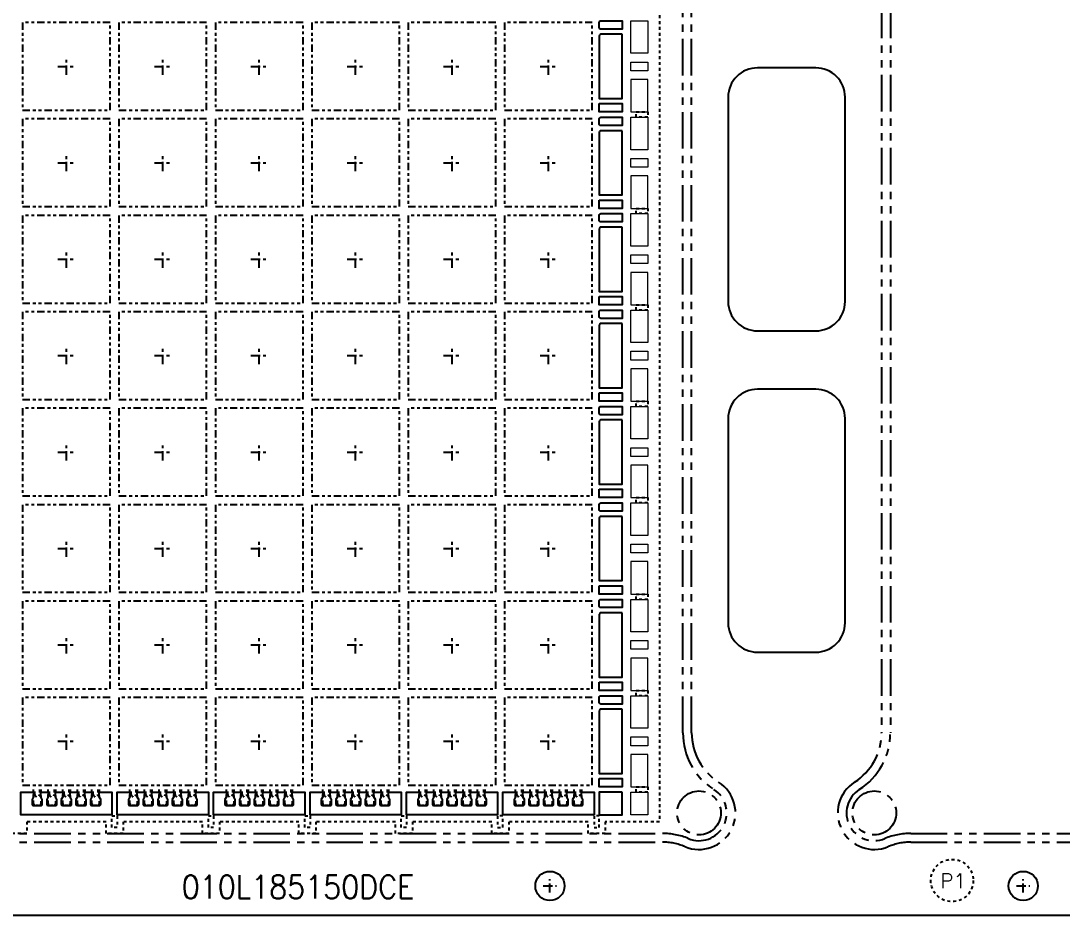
# Model space of a CAD drawing. Extents: x -347 to 20, y -460 to 3.
# Drawn here: x -269.2 to -233.56, y -143.85 to -113.24 of the extents above; entities that cross this region are included whole.
import ezdxf

# ---------------------------------------------------------------- set-up
doc = ezdxf.new("R2010")
doc.units = 0
doc.header["$MEASUREMENT"] = 0
for name, pattern in [('CENTER', [50.8, 31.75, -6.35, 6.35, -6.35]), ('HIDDEN', [0.375, 0.25, -0.125]), ('PHANTOM', [2.5, 1.25, -0.25, 0.25, -0.25, 0.25, -0.25])]:
    doc.linetypes.add(name, pattern=pattern)
doc.layers.add('1', color=7, linetype='CONTINUOUS')
doc.layers.add('1D', color=4, linetype='CONTINUOUS')
doc.styles.add('ROMANS', font='romans', dxfattribs={"width": 0.85, "height": 0.08})

msp = doc.modelspace()

# ---------------------------------------------------------------- linework, layer by layer
at = {"layer": '1'}
for points in [[(-249.3483, -113.5227, -0.4142136), (-249.3983, -113.4727), (-249.3983, -113.2877, -0.4142136), (-249.3483, -113.2377), (-248.6183, -113.2377), (-248.6183, -113.5227)], [(-243.9883, -123.8477), (-241.9883, -123.8477, 0.4142136), (-240.9883, -122.8477), (-240.9883, -115.8477, 0.4142136), (-241.9883, -114.8477), (-243.9883, -114.8477, 0.4142136), (-244.9883, -115.8477), (-244.9883, -122.8477, 0.4142136)], [(-249.3483, -116.8227, -0.4142136), (-249.3983, -116.7727), (-249.3983, -116.5877, -0.4142136), (-249.3483, -116.5377), (-248.6183, -116.5377), (-248.6183, -116.8227)], [(-249.3483, -120.1227, -0.4142136), (-249.3983, -120.0727), (-249.3983, -119.8877, -0.4142136), (-249.3483, -119.8377), (-248.6183, -119.8377), (-248.6183, -120.1227)], [(-249.3483, -123.4227, -0.4142136), (-249.3983, -123.3727), (-249.3983, -123.1877, -0.4142136), (-249.3483, -123.1377), (-248.6183, -123.1377), (-248.6183, -123.4227)], [(-241.9883, -134.8477, 0.4142136), (-240.9883, -133.8477), (-240.9883, -126.8477, 0.4142136), (-241.9883, -125.8477), (-243.9883, -125.8477, 0.4142136), (-244.9883, -126.8477), (-244.9883, -133.8477, 0.4142136), (-243.9883, -134.8477)], [(-249.3483, -126.7227, -0.4142136), (-249.3983, -126.6727), (-249.3983, -126.4877, -0.4142136), (-249.3483, -126.4377), (-248.6183, -126.4377), (-248.6183, -126.7227)], [(-249.3483, -130.0227, -0.4142136), (-249.3983, -129.9727), (-249.3983, -129.7877, -0.4142136), (-249.3483, -129.7377), (-248.6183, -129.7377), (-248.6183, -130.0227)], [(-249.3483, -133.3227, -0.4142136), (-249.3983, -133.2727), (-249.3983, -133.0877, -0.4142136), (-249.3483, -133.0377), (-248.6183, -133.0377), (-248.6183, -133.3227)], [(-249.3483, -136.6227, -0.4142136), (-249.3983, -136.5727), (-249.3983, -136.3877, -0.4142136), (-249.3483, -136.3377), (-248.6183, -136.3377), (-248.6183, -136.6227)], [(-266.0783, -140.4177), (-269.1983, -140.4177), (-269.1983, -139.6377), (-268.7633, -139.6377), (-268.7633, -139.7977), (-268.8133, -139.8843), (-268.8133, -140.0477, 0.4142132), (-268.7633, -140.0977), (-268.5133, -140.0977, 0.4142139), (-268.4633, -140.0477), (-268.4633, -139.8843), (-268.5133, -139.7977), (-268.5133, -139.6377), (-268.2633, -139.6377), (-268.2633, -139.7977), (-268.3133, -139.8843), (-268.3133, -140.0477, 0.4142132), (-268.2633, -140.0977), (-268.0133, -140.0977, 0.4142139), (-267.9633, -140.0477), (-267.9633, -139.8843), (-268.0133, -139.7977), (-268.0133, -139.6377), (-267.7633, -139.6377), (-267.7633, -139.7977), (-267.8133, -139.8843), (-267.8133, -140.0477, 0.4142132), (-267.7633, -140.0977), (-267.5133, -140.0977, 0.4142139), (-267.4633, -140.0477), (-267.4633, -139.8843), (-267.5133, -139.7977), (-267.5133, -139.6377), (-267.2633, -139.6377), (-267.2633, -139.7977), (-267.3133, -139.8843), (-267.3133, -140.0477, 0.4142132), (-267.2633, -140.0977), (-267.0133, -140.0977, 0.4142139), (-266.9633, -140.0477), (-266.9633, -139.8843), (-267.0133, -139.7977), (-267.0133, -139.6377), (-266.7633, -139.6377), (-266.7633, -139.7977), (-266.8133, -139.8843), (-266.8133, -140.0477, 0.4142132), (-266.7633, -140.0977), (-266.5133, -140.0977, 0.4142139), (-266.4633, -140.0477), (-266.4633, -139.8843), (-266.5133, -139.7977), (-266.5133, -139.6377), (-266.0783, -139.6377)], [(-262.7783, -140.4177), (-265.8983, -140.4177), (-265.8983, -139.6377), (-265.4633, -139.6377), (-265.4633, -139.7977), (-265.5133, -139.8843), (-265.5133, -140.0477, 0.4142132), (-265.4633, -140.0977), (-265.2133, -140.0977, 0.4142139), (-265.1633, -140.0477), (-265.1633, -139.8843), (-265.2133, -139.7977), (-265.2133, -139.6377), (-264.9633, -139.6377), (-264.9633, -139.7977), (-265.0133, -139.8843), (-265.0133, -140.0477, 0.4142132), (-264.9633, -140.0977), (-264.7133, -140.0977, 0.4142139), (-264.6633, -140.0477), (-264.6633, -139.8843), (-264.7133, -139.7977), (-264.7133, -139.6377), (-264.4633, -139.6377), (-264.4633, -139.7977), (-264.5133, -139.8843), (-264.5133, -140.0477, 0.4142132), (-264.4633, -140.0977), (-264.2133, -140.0977, 0.4142139), (-264.1633, -140.0477), (-264.1633, -139.8843), (-264.2133, -139.7977), (-264.2133, -139.6377), (-263.9633, -139.6377), (-263.9633, -139.7977), (-264.0133, -139.8843), (-264.0133, -140.0477, 0.4142132), (-263.9633, -140.0977), (-263.7133, -140.0977, 0.4142139), (-263.6633, -140.0477), (-263.6633, -139.8843), (-263.7133, -139.7977), (-263.7133, -139.6377), (-263.4633, -139.6377), (-263.4633, -139.7977), (-263.5133, -139.8843), (-263.5133, -140.0477, 0.4142132), (-263.4633, -140.0977), (-263.2133, -140.0977, 0.4142139), (-263.1633, -140.0477), (-263.1633, -139.8843), (-263.2133, -139.7977), (-263.2133, -139.6377), (-262.7783, -139.6377)], [(-259.4783, -140.4177), (-262.5983, -140.4177), (-262.5983, -139.6377), (-262.1633, -139.6377), (-262.1633, -139.7977), (-262.2133, -139.8843), (-262.2133, -140.0477, 0.4142132), (-262.1633, -140.0977), (-261.9133, -140.0977, 0.4142139), (-261.8633, -140.0477), (-261.8633, -139.8843), (-261.9133, -139.7977), (-261.9133, -139.6377), (-261.6633, -139.6377), (-261.6633, -139.7977), (-261.7133, -139.8843), (-261.7133, -140.0477, 0.4142132), (-261.6633, -140.0977), (-261.4133, -140.0977, 0.4142139), (-261.3633, -140.0477), (-261.3633, -139.8843), (-261.4133, -139.7977), (-261.4133, -139.6377), (-261.1633, -139.6377), (-261.1633, -139.7977), (-261.2133, -139.8843), (-261.2133, -140.0477, 0.4142132), (-261.1633, -140.0977), (-260.9133, -140.0977, 0.4142139), (-260.8633, -140.0477), (-260.8633, -139.8843), (-260.9133, -139.7977), (-260.9133, -139.6377), (-260.6633, -139.6377), (-260.6633, -139.7977), (-260.7133, -139.8843), (-260.7133, -140.0477, 0.4142132), (-260.6633, -140.0977), (-260.4133, -140.0977, 0.4142139), (-260.3633, -140.0477), (-260.3633, -139.8843), (-260.4133, -139.7977), (-260.4133, -139.6377), (-260.1633, -139.6377), (-260.1633, -139.7977), (-260.2133, -139.8843), (-260.2133, -140.0477, 0.4142132), (-260.1633, -140.0977), (-259.9133, -140.0977, 0.4142139), (-259.8633, -140.0477), (-259.8633, -139.8843), (-259.9133, -139.7977), (-259.9133, -139.6377), (-259.4783, -139.6377)], [(-256.1783, -140.4177), (-259.2983, -140.4177), (-259.2983, -139.6377), (-258.8633, -139.6377), (-258.8633, -139.7977), (-258.9133, -139.8843), (-258.9133, -140.0477, 0.4142132), (-258.8633, -140.0977), (-258.6133, -140.0977, 0.4142139), (-258.5633, -140.0477), (-258.5633, -139.8843), (-258.6133, -139.7977), (-258.6133, -139.6377), (-258.3633, -139.6377), (-258.3633, -139.7977), (-258.4133, -139.8843), (-258.4133, -140.0477, 0.4142132), (-258.3633, -140.0977), (-258.1133, -140.0977, 0.4142139), (-258.0633, -140.0477), (-258.0633, -139.8843), (-258.1133, -139.7977), (-258.1133, -139.6377), (-257.8633, -139.6377), (-257.8633, -139.7977), (-257.9133, -139.8843), (-257.9133, -140.0477, 0.4142132), (-257.8633, -140.0977), (-257.6133, -140.0977, 0.4142139), (-257.5633, -140.0477), (-257.5633, -139.8843), (-257.6133, -139.7977), (-257.6133, -139.6377), (-257.3633, -139.6377), (-257.3633, -139.7977), (-257.4133, -139.8843), (-257.4133, -140.0477, 0.4142132), (-257.3633, -140.0977), (-257.1133, -140.0977, 0.4142139), (-257.0633, -140.0477), (-257.0633, -139.8843), (-257.1133, -139.7977), (-257.1133, -139.6377), (-256.8633, -139.6377), (-256.8633, -139.7977), (-256.9133, -139.8843), (-256.9133, -140.0477, 0.4142132), (-256.8633, -140.0977), (-256.6133, -140.0977, 0.4142139), (-256.5633, -140.0477), (-256.5633, -139.8843), (-256.6133, -139.7977), (-256.6133, -139.6377), (-256.1783, -139.6377)], [(-252.8783, -140.4177), (-255.9983, -140.4177), (-255.9983, -139.6377), (-255.5633, -139.6377), (-255.5633, -139.7977), (-255.6133, -139.8843), (-255.6133, -140.0477, 0.4142132), (-255.5633, -140.0977), (-255.3133, -140.0977, 0.4142139), (-255.2633, -140.0477), (-255.2633, -139.8843), (-255.3133, -139.7977), (-255.3133, -139.6377), (-255.0633, -139.6377), (-255.0633, -139.7977), (-255.1133, -139.8843), (-255.1133, -140.0477, 0.4142132), (-255.0633, -140.0977), (-254.8133, -140.0977, 0.4142139), (-254.7633, -140.0477), (-254.7633, -139.8843), (-254.8133, -139.7977), (-254.8133, -139.6377), (-254.5633, -139.6377), (-254.5633, -139.7977), (-254.6133, -139.8843), (-254.6133, -140.0477, 0.4142132), (-254.5633, -140.0977), (-254.3133, -140.0977, 0.4142139), (-254.2633, -140.0477), (-254.2633, -139.8843), (-254.3133, -139.7977), (-254.3133, -139.6377), (-254.0633, -139.6377), (-254.0633, -139.7977), (-254.1133, -139.8843), (-254.1133, -140.0477, 0.4142132), (-254.0633, -140.0977), (-253.8133, -140.0977, 0.4142139), (-253.7633, -140.0477), (-253.7633, -139.8843), (-253.8133, -139.7977), (-253.8133, -139.6377), (-253.5633, -139.6377), (-253.5633, -139.7977), (-253.6133, -139.8843), (-253.6133, -140.0477, 0.4142132), (-253.5633, -140.0977), (-253.3133, -140.0977, 0.4142139), (-253.2633, -140.0477), (-253.2633, -139.8843), (-253.3133, -139.7977), (-253.3133, -139.6377), (-252.8783, -139.6377)], [(-249.5783, -140.4177), (-252.6983, -140.4177), (-252.6983, -139.6377), (-252.2633, -139.6377), (-252.2633, -139.7977), (-252.3133, -139.8843), (-252.3133, -140.0477, 0.4142132), (-252.2633, -140.0977), (-252.0133, -140.0977, 0.4142139), (-251.9633, -140.0477), (-251.9633, -139.8843), (-252.0133, -139.7977), (-252.0133, -139.6377), (-251.7633, -139.6377), (-251.7633, -139.7977), (-251.8133, -139.8843), (-251.8133, -140.0477, 0.4142132), (-251.7633, -140.0977), (-251.5133, -140.0977, 0.4142139), (-251.4633, -140.0477), (-251.4633, -139.8843), (-251.5133, -139.7977), (-251.5133, -139.6377), (-251.2633, -139.6377), (-251.2633, -139.7977), (-251.3133, -139.8843), (-251.3133, -140.0477, 0.4142132), (-251.2633, -140.0977), (-251.0133, -140.0977, 0.4142139), (-250.9633, -140.0477), (-250.9633, -139.8843), (-251.0133, -139.7977), (-251.0133, -139.6377), (-250.7633, -139.6377), (-250.7633, -139.7977), (-250.8133, -139.8843), (-250.8133, -140.0477, 0.4142132), (-250.7633, -140.0977), (-250.5133, -140.0977, 0.4142139), (-250.4633, -140.0477), (-250.4633, -139.8843), (-250.5133, -139.7977), (-250.5133, -139.6377), (-250.2633, -139.6377), (-250.2633, -139.7977), (-250.3133, -139.8843), (-250.3133, -140.0477, 0.4142132), (-250.2633, -140.0977), (-250.0133, -140.0977, 0.4142139), (-249.9633, -140.0477), (-249.9633, -139.8843), (-250.0133, -139.7977), (-250.0133, -139.6377), (-249.5783, -139.6377)]]:
    msp.add_lwpolyline(points, format="xyb", close=True, dxfattribs=at)
at = {"layer": '1', "lineweight": 20}
for points in [[(-247.7383, -114.3477), (-248.3183, -114.3477), (-248.3183, -113.2377), (-247.7383, -113.2377)], [(-247.7383, -114.9477), (-248.3183, -114.9477), (-248.3183, -114.6477), (-247.7383, -114.6477)], [(-248.3183, -115.2477), (-248.3183, -116.3577), (-247.7383, -116.3577), (-247.7383, -115.2477)], [(-247.7383, -117.6477), (-248.3183, -117.6477), (-248.3183, -116.5377), (-247.7383, -116.5377)], [(-247.7383, -118.2477), (-248.3183, -118.2477), (-248.3183, -117.9477), (-247.7383, -117.9477)], [(-248.3183, -118.5477), (-248.3183, -119.6577), (-247.7383, -119.6577), (-247.7383, -118.5477)], [(-247.7383, -120.9477), (-248.3183, -120.9477), (-248.3183, -119.8377), (-247.7383, -119.8377)], [(-247.7383, -121.5477), (-248.3183, -121.5477), (-248.3183, -121.2477), (-247.7383, -121.2477)], [(-248.3183, -121.8477), (-248.3183, -122.9577), (-247.7383, -122.9577), (-247.7383, -121.8477)], [(-247.7383, -124.2477), (-248.3183, -124.2477), (-248.3183, -123.1377), (-247.7383, -123.1377)], [(-247.7383, -124.8477), (-248.3183, -124.8477), (-248.3183, -124.5477), (-247.7383, -124.5477)], [(-248.3183, -125.1477), (-248.3183, -126.2577), (-247.7383, -126.2577), (-247.7383, -125.1477)], [(-247.7383, -127.5477), (-248.3183, -127.5477), (-248.3183, -126.4377), (-247.7383, -126.4377)], [(-247.7383, -128.1477), (-248.3183, -128.1477), (-248.3183, -127.8477), (-247.7383, -127.8477)], [(-248.3183, -128.4477), (-248.3183, -129.5577), (-247.7383, -129.5577), (-247.7383, -128.4477)], [(-247.7383, -130.8477), (-248.3183, -130.8477), (-248.3183, -129.7377), (-247.7383, -129.7377)], [(-247.7383, -131.4477), (-248.3183, -131.4477), (-248.3183, -131.1477), (-247.7383, -131.1477)], [(-248.3183, -131.7477), (-248.3183, -132.8577), (-247.7383, -132.8577), (-247.7383, -131.7477)], [(-247.7383, -134.1477), (-248.3183, -134.1477), (-248.3183, -133.0377), (-247.7383, -133.0377)], [(-247.7383, -134.7477), (-248.3183, -134.7477), (-248.3183, -134.4477), (-247.7383, -134.4477)], [(-248.3183, -135.0477), (-248.3183, -136.1577), (-247.7383, -136.1577), (-247.7383, -135.0477)], [(-247.7383, -137.4477), (-248.3183, -137.4477), (-248.3183, -136.3377), (-247.7383, -136.3377)], [(-247.7383, -138.0477), (-248.3183, -138.0477), (-248.3183, -137.7477), (-247.7383, -137.7477)], [(-248.3183, -138.3477), (-248.3183, -139.4577), (-247.7383, -139.4577), (-247.7383, -138.3477)], [(-247.7383, -140.4177), (-248.3183, -140.4177), (-248.3183, -139.6377), (-247.7383, -139.6377)]]:
    msp.add_lwpolyline(points, close=True, dxfattribs=at)
at = {"layer": '1', "linetype": 'ByBlock'}
for points in [[(-248.6143, -113.6977), (-249.3483, -113.6977, 0.4142136), (-249.3983, -113.7477), (-249.3983, -115.8977), (-248.6143, -115.8977)], [(-248.6143, -116.9977), (-249.3483, -116.9977, 0.4142136), (-249.3983, -117.0477), (-249.3983, -119.1977), (-248.6143, -119.1977)], [(-248.6143, -120.2977), (-249.3483, -120.2977, 0.4142136), (-249.3983, -120.3477), (-249.3983, -122.4977), (-248.6143, -122.4977)], [(-248.6143, -123.5977), (-249.3483, -123.5977, 0.4142136), (-249.3983, -123.6477), (-249.3983, -125.7977), (-248.6143, -125.7977)], [(-248.6143, -126.8977), (-249.3483, -126.8977, 0.4142136), (-249.3983, -126.9477), (-249.3983, -129.0977), (-248.6143, -129.0977)], [(-248.6143, -130.1977), (-249.3483, -130.1977, 0.4142136), (-249.3983, -130.2477), (-249.3983, -132.3977), (-248.6143, -132.3977)], [(-248.6143, -133.4977), (-249.3483, -133.4977, 0.4142136), (-249.3983, -133.5477), (-249.3983, -135.6977), (-248.6143, -135.6977)], [(-248.6143, -136.7977), (-249.3483, -136.7977, 0.4142136), (-249.3983, -136.8477), (-249.3983, -138.9977), (-248.6143, -138.9977)]]:
    msp.add_lwpolyline(points, format="xyb", close=True, dxfattribs=at)
at = {"layer": '1'}
for points in [[(-249.3983, -116.0727), (-248.6183, -116.0727), (-248.6183, -116.3577), (-249.3983, -116.3577)], [(-249.3983, -119.3727), (-248.6183, -119.3727), (-248.6183, -119.6577), (-249.3983, -119.6577)], [(-249.3983, -122.6727), (-248.6183, -122.6727), (-248.6183, -122.9577), (-249.3983, -122.9577)], [(-249.3983, -125.9727), (-248.6183, -125.9727), (-248.6183, -126.2577), (-249.3983, -126.2577)], [(-249.3983, -129.2727), (-248.6183, -129.2727), (-248.6183, -129.5577), (-249.3983, -129.5577)], [(-249.3983, -132.5727), (-248.6183, -132.5727), (-248.6183, -132.8577), (-249.3983, -132.8577)], [(-249.3983, -135.8727), (-248.6183, -135.8727), (-248.6183, -136.1577), (-249.3983, -136.1577)], [(-249.3983, -139.1727), (-248.6183, -139.1727), (-248.6183, -139.4577), (-249.3983, -139.4577)], [(-248.6183, -139.6377), (-249.3983, -139.6377), (-249.3983, -140.4177), (-248.6183, -140.4177)]]:
    msp.add_lwpolyline(points, close=True, dxfattribs=at)
msp.add_lwpolyline([(-304.4883, -143.8477), (-56.4883, -143.8477)], dxfattribs=at)
for centre in [(-251.0883, -142.8477), (-234.8883, -142.8477)]:
    msp.add_circle(centre, 0.5, dxfattribs=at)
at = {"layer": '1D', "linetype": 'CENTER', "ltscale": 0.01}
for p, q in [((-267.6383, -115.0864), (-267.6383, -114.5089)), ((-264.3383, -115.0864), (-264.3383, -114.5089)), ((-261.0383, -115.0864), (-261.0383, -114.5089)), ((-257.7383, -115.0864), (-257.7383, -114.5089)), ((-254.4383, -115.0864), (-254.4383, -114.5089)), ((-251.1383, -115.0864), (-251.1383, -114.5089)), ((-267.9271, -114.7977), (-267.3496, -114.7977)), ((-264.6271, -114.7977), (-264.0496, -114.7977)), ((-261.3271, -114.7977), (-260.7496, -114.7977)), ((-258.0271, -114.7977), (-257.4496, -114.7977)), ((-254.7271, -114.7977), (-254.1496, -114.7977)), ((-251.4271, -114.7977), (-250.8496, -114.7977)), ((-267.6383, -118.3864), (-267.6383, -117.8089)), ((-264.3383, -118.3864), (-264.3383, -117.8089)), ((-261.0383, -118.3864), (-261.0383, -117.8089)), ((-257.7383, -118.3864), (-257.7383, -117.8089)), ((-254.4383, -118.3864), (-254.4383, -117.8089)), ((-251.1383, -118.3864), (-251.1383, -117.8089)), ((-267.9271, -118.0977), (-267.3496, -118.0977)), ((-264.6271, -118.0977), (-264.0496, -118.0977)), ((-261.3271, -118.0977), (-260.7496, -118.0977)), ((-258.0271, -118.0977), (-257.4496, -118.0977)), ((-254.7271, -118.0977), (-254.1496, -118.0977)), ((-251.4271, -118.0977), (-250.8496, -118.0977)), ((-267.6383, -121.6864), (-267.6383, -121.1089)), ((-264.3383, -121.6864), (-264.3383, -121.1089)), ((-261.0383, -121.6864), (-261.0383, -121.1089)), ((-257.7383, -121.6864), (-257.7383, -121.1089)), ((-254.4383, -121.6864), (-254.4383, -121.1089)), ((-251.1383, -121.6864), (-251.1383, -121.1089)), ((-267.9271, -121.3977), (-267.3496, -121.3977)), ((-264.6271, -121.3977), (-264.0496, -121.3977)), ((-261.3271, -121.3977), (-260.7496, -121.3977)), ((-258.0271, -121.3977), (-257.4496, -121.3977)), ((-254.7271, -121.3977), (-254.1496, -121.3977)), ((-251.4271, -121.3977), (-250.8496, -121.3977)), ((-267.9271, -124.6977), (-267.3496, -124.6977)), ((-267.6383, -124.9864), (-267.6383, -124.4089)), ((-264.6271, -124.6977), (-264.0496, -124.6977)), ((-264.3383, -124.9864), (-264.3383, -124.4089)), ((-261.3271, -124.6977), (-260.7496, -124.6977)), ((-261.0383, -124.9864), (-261.0383, -124.4089)), ((-258.0271, -124.6977), (-257.4496, -124.6977)), ((-257.7383, -124.9864), (-257.7383, -124.4089)), ((-254.7271, -124.6977), (-254.1496, -124.6977)), ((-254.4383, -124.9864), (-254.4383, -124.4089)), ((-251.4271, -124.6977), (-250.8496, -124.6977)), ((-251.1383, -124.9864), (-251.1383, -124.4089)), ((-267.6383, -128.2864), (-267.6383, -127.7089)), ((-264.3383, -128.2864), (-264.3383, -127.7089)), ((-261.0383, -128.2864), (-261.0383, -127.7089)), ((-257.7383, -128.2864), (-257.7383, -127.7089)), ((-254.4383, -128.2864), (-254.4383, -127.7089)), ((-251.1383, -128.2864), (-251.1383, -127.7089)), ((-267.9271, -127.9977), (-267.3496, -127.9977)), ((-264.6271, -127.9977), (-264.0496, -127.9977)), ((-261.3271, -127.9977), (-260.7496, -127.9977)), ((-258.0271, -127.9977), (-257.4496, -127.9977)), ((-254.7271, -127.9977), (-254.1496, -127.9977)), ((-251.4271, -127.9977), (-250.8496, -127.9977)), ((-267.6383, -131.5864), (-267.6383, -131.0089)), ((-264.3383, -131.5864), (-264.3383, -131.0089)), ((-261.0383, -131.5864), (-261.0383, -131.0089)), ((-257.7383, -131.5864), (-257.7383, -131.0089)), ((-254.4383, -131.5864), (-254.4383, -131.0089)), ((-251.1383, -131.5864), (-251.1383, -131.0089)), ((-267.9271, -131.2977), (-267.3496, -131.2977)), ((-264.6271, -131.2977), (-264.0496, -131.2977)), ((-261.3271, -131.2977), (-260.7496, -131.2977)), ((-258.0271, -131.2977), (-257.4496, -131.2977)), ((-254.7271, -131.2977), (-254.1496, -131.2977)), ((-251.4271, -131.2977), (-250.8496, -131.2977)), ((-267.6383, -134.8864), (-267.6383, -134.3089)), ((-264.3383, -134.8864), (-264.3383, -134.3089)), ((-261.0383, -134.8864), (-261.0383, -134.3089)), ((-257.7383, -134.8864), (-257.7383, -134.3089)), ((-254.4383, -134.8864), (-254.4383, -134.3089)), ((-251.1383, -134.8864), (-251.1383, -134.3089)), ((-267.9271, -134.5977), (-267.3496, -134.5977)), ((-264.6271, -134.5977), (-264.0496, -134.5977)), ((-261.3271, -134.5977), (-260.7496, -134.5977)), ((-258.0271, -134.5977), (-257.4496, -134.5977)), ((-254.7271, -134.5977), (-254.1496, -134.5977)), ((-251.4271, -134.5977), (-250.8496, -134.5977)), ((-267.9271, -137.8977), (-267.3496, -137.8977)), ((-267.6383, -138.1864), (-267.6383, -137.6089)), ((-264.6271, -137.8977), (-264.0496, -137.8977)), ((-264.3383, -138.1864), (-264.3383, -137.6089)), ((-261.3271, -137.8977), (-260.7496, -137.8977)), ((-261.0383, -138.1864), (-261.0383, -137.6089)), ((-258.0271, -137.8977), (-257.4496, -137.8977)), ((-257.7383, -138.1864), (-257.7383, -137.6089)), ((-254.7271, -137.8977), (-254.1496, -137.8977)), ((-254.4383, -138.1864), (-254.4383, -137.6089)), ((-251.4271, -137.8977), (-250.8496, -137.8977)), ((-251.1383, -138.1864), (-251.1383, -137.6089)), ((-251.3179, -142.8477), (-250.8587, -142.8477)), ((-251.0883, -143.0773), (-251.0883, -142.618)), ((-235.1179, -142.8477), (-234.6587, -142.8477)), ((-234.8883, -143.0773), (-234.8883, -142.618))]:
    msp.add_line(p, q, dxfattribs=at)
at = {"layer": '1D', "color": 2, "linetype": 'PHANTOM'}
for points in [[(-247.2383, -78.3477), (-301.2383, -78.3477, -0.0990195), (-302.0076, -78.1938, 0.9166595), (-303.1614, -80.401, -0.2559241), (-302.2383, -82.0863), (-302.2383, -107.1091, -0.2559241), (-303.1614, -108.7944, 0.5477226), (-303.1614, -110.901, -0.2559241), (-302.2383, -112.5863), (-302.2383, -137.6091, -0.2559241), (-303.1614, -139.2944, 0.9166595), (-302.0076, -141.5015, -0.0990195), (-301.2383, -141.3477), (-247.2383, -141.3477, -0.0990195), (-246.4691, -141.5015, 0.9166595), (-245.3153, -139.2944, -0.2559241), (-246.2383, -137.6091), (-246.2383, -112.5863, -0.2559241), (-245.3153, -110.901, 0.5477226), (-245.3153, -108.7944, -0.2559241), (-246.2383, -107.1091), (-246.2383, -82.0863, -0.2559241), (-245.3153, -80.401, 0.9166595), (-246.4691, -78.1938, -0.0990195)], [(-247.2383, -78.6477), (-301.2383, -78.6477, -0.0990195), (-302.1229, -78.4707, 0.9166595), (-302.9999, -80.1482, -0.2559241), (-301.9383, -82.0863), (-301.9383, -107.1091, -0.2559241), (-302.9999, -109.0471, 0.5477226), (-302.9999, -110.6482, -0.2559241), (-301.9383, -112.5863), (-301.9383, -137.6091, -0.2559241), (-302.9999, -139.5471, 0.9166595), (-302.1229, -141.2246, -0.0990195), (-301.2383, -141.0477), (-247.2383, -141.0477, -0.0990195), (-246.3537, -141.2246, 0.9166595), (-245.4768, -139.5471, -0.2559241), (-246.5383, -137.6091), (-246.5383, -112.5863, -0.2559241), (-245.4768, -110.6482, 0.5477226), (-245.4768, -109.0471, -0.2559241), (-246.5383, -107.1091), (-246.5383, -82.0863, -0.2559241), (-245.4768, -80.1482, 0.9166595), (-246.3537, -78.4707, -0.0990195)], [(-184.7383, -78.3477), (-238.7383, -78.3477, -0.0990195), (-239.5076, -78.1938, 0.9166595), (-240.6614, -80.401, -0.2559241), (-239.7383, -82.0863), (-239.7383, -107.1091, -0.2559241), (-240.6614, -108.7944, 0.5477226), (-240.6614, -110.901, -0.2559241), (-239.7383, -112.5863), (-239.7383, -137.6091, -0.2559241), (-240.6614, -139.2944, 0.9166595), (-239.5076, -141.5015, -0.0990195), (-238.7383, -141.3477), (-184.7383, -141.3477, -0.0990195), (-183.9691, -141.5015, 0.9166595), (-182.8153, -139.2944, -0.2559241), (-183.7383, -137.6091), (-183.7383, -112.5863, -0.2559241), (-182.8153, -110.901, 0.5477226), (-182.8153, -108.7944, -0.2559241), (-183.7383, -107.1091), (-183.7383, -82.0863, -0.2559241), (-182.8153, -80.401, 0.9166595), (-183.9691, -78.1938, -0.0990195)], [(-184.7383, -78.6477), (-238.7383, -78.6477, -0.0990195), (-239.6229, -78.4707, 0.9166595), (-240.4999, -80.1482, -0.2559241), (-239.4383, -82.0863), (-239.4383, -107.1091, -0.2559241), (-240.4999, -109.0471, 0.5477226), (-240.4999, -110.6482, -0.2559241), (-239.4383, -112.5863), (-239.4383, -137.6091, -0.2559241), (-240.4999, -139.5471, 0.9166595), (-239.6229, -141.2246, -0.0990195), (-238.7383, -141.0477), (-184.7383, -141.0477, -0.0990195), (-183.8537, -141.2246, 0.9166595), (-182.9768, -139.5471, -0.2559241), (-184.0383, -137.6091), (-184.0383, -112.5863, -0.2559241), (-182.9768, -110.6482, 0.5477226), (-182.9768, -109.0471, -0.2559241), (-184.0383, -107.1091), (-184.0383, -82.0863, -0.2559241), (-182.9768, -80.1482, 0.9166595), (-183.8537, -78.4707, -0.0990195)]]:
    msp.add_lwpolyline(points, format="xyb", close=True, dxfattribs=at)
at = {"layer": '1D', "linetype": 'HIDDEN', "ltscale": 0.2}
msp.add_lwpolyline([(-247.3383, -79.0477), (-247.3383, -140.6477), (-249.1983, -140.6477), (-249.1983, -141.0477), (-249.7783, -141.0477), (-249.7783, -140.6477), (-252.4983, -140.6477), (-252.4983, -141.0477), (-253.0783, -141.0477), (-253.0783, -140.6477), (-255.7983, -140.6477), (-255.7983, -141.0477), (-256.3783, -141.0477), (-256.3783, -140.6477), (-259.0983, -140.6477), (-259.0983, -141.0477), (-259.6783, -141.0477), (-259.6783, -140.6477), (-262.3983, -140.6477), (-262.3983, -141.0477), (-262.9783, -141.0477), (-262.9783, -140.6477), (-265.6983, -140.6477), (-265.6983, -141.0477), (-266.2783, -141.0477), (-266.2783, -140.6477), (-268.9983, -140.6477), (-268.9983, -141.0477), (-269.5783, -141.0477)], dxfattribs=at)
at = {"layer": '1D', "color": 2, "linetype": 'PHANTOM', "ltscale": 0.2}
for points in [[(-266.1383, -116.2977), (-266.1383, -113.2977), (-269.1383, -113.2977), (-269.1383, -116.2977)], [(-262.8383, -116.2977), (-262.8383, -113.2977), (-265.8383, -113.2977), (-265.8383, -116.2977)], [(-259.5383, -116.2977), (-259.5383, -113.2977), (-262.5383, -113.2977), (-262.5383, -116.2977)], [(-256.2383, -116.2977), (-256.2383, -113.2977), (-259.2383, -113.2977), (-259.2383, -116.2977)], [(-252.9383, -116.2977), (-252.9383, -113.2977), (-255.9383, -113.2977), (-255.9383, -116.2977)], [(-249.6383, -116.2977), (-249.6383, -113.2977), (-252.6383, -113.2977), (-252.6383, -116.2977)], [(-266.1383, -119.5977), (-266.1383, -116.5977), (-269.1383, -116.5977), (-269.1383, -119.5977)], [(-262.8383, -119.5977), (-262.8383, -116.5977), (-265.8383, -116.5977), (-265.8383, -119.5977)], [(-259.5383, -119.5977), (-259.5383, -116.5977), (-262.5383, -116.5977), (-262.5383, -119.5977)], [(-256.2383, -119.5977), (-256.2383, -116.5977), (-259.2383, -116.5977), (-259.2383, -119.5977)], [(-252.9383, -119.5977), (-252.9383, -116.5977), (-255.9383, -116.5977), (-255.9383, -119.5977)], [(-249.6383, -119.5977), (-249.6383, -116.5977), (-252.6383, -116.5977), (-252.6383, -119.5977)], [(-266.1383, -122.8977), (-266.1383, -119.8977), (-269.1383, -119.8977), (-269.1383, -122.8977)], [(-262.8383, -122.8977), (-262.8383, -119.8977), (-265.8383, -119.8977), (-265.8383, -122.8977)], [(-259.5383, -122.8977), (-259.5383, -119.8977), (-262.5383, -119.8977), (-262.5383, -122.8977)], [(-256.2383, -122.8977), (-256.2383, -119.8977), (-259.2383, -119.8977), (-259.2383, -122.8977)], [(-252.9383, -122.8977), (-252.9383, -119.8977), (-255.9383, -119.8977), (-255.9383, -122.8977)], [(-249.6383, -122.8977), (-249.6383, -119.8977), (-252.6383, -119.8977), (-252.6383, -122.8977)], [(-266.1383, -126.1977), (-266.1383, -123.1977), (-269.1383, -123.1977), (-269.1383, -126.1977)], [(-262.8383, -126.1977), (-262.8383, -123.1977), (-265.8383, -123.1977), (-265.8383, -126.1977)], [(-259.5383, -126.1977), (-259.5383, -123.1977), (-262.5383, -123.1977), (-262.5383, -126.1977)], [(-256.2383, -126.1977), (-256.2383, -123.1977), (-259.2383, -123.1977), (-259.2383, -126.1977)], [(-252.9383, -126.1977), (-252.9383, -123.1977), (-255.9383, -123.1977), (-255.9383, -126.1977)], [(-249.6383, -126.1977), (-249.6383, -123.1977), (-252.6383, -123.1977), (-252.6383, -126.1977)], [(-266.1383, -129.4977), (-266.1383, -126.4977), (-269.1383, -126.4977), (-269.1383, -129.4977)], [(-262.8383, -129.4977), (-262.8383, -126.4977), (-265.8383, -126.4977), (-265.8383, -129.4977)], [(-259.5383, -129.4977), (-259.5383, -126.4977), (-262.5383, -126.4977), (-262.5383, -129.4977)], [(-256.2383, -129.4977), (-256.2383, -126.4977), (-259.2383, -126.4977), (-259.2383, -129.4977)], [(-252.9383, -129.4977), (-252.9383, -126.4977), (-255.9383, -126.4977), (-255.9383, -129.4977)], [(-249.6383, -129.4977), (-249.6383, -126.4977), (-252.6383, -126.4977), (-252.6383, -129.4977)], [(-266.1383, -132.7977), (-266.1383, -129.7977), (-269.1383, -129.7977), (-269.1383, -132.7977)], [(-262.8383, -132.7977), (-262.8383, -129.7977), (-265.8383, -129.7977), (-265.8383, -132.7977)], [(-259.5383, -132.7977), (-259.5383, -129.7977), (-262.5383, -129.7977), (-262.5383, -132.7977)], [(-256.2383, -132.7977), (-256.2383, -129.7977), (-259.2383, -129.7977), (-259.2383, -132.7977)], [(-252.9383, -132.7977), (-252.9383, -129.7977), (-255.9383, -129.7977), (-255.9383, -132.7977)], [(-249.6383, -132.7977), (-249.6383, -129.7977), (-252.6383, -129.7977), (-252.6383, -132.7977)], [(-266.1383, -136.0977), (-266.1383, -133.0977), (-269.1383, -133.0977), (-269.1383, -136.0977)], [(-262.8383, -136.0977), (-262.8383, -133.0977), (-265.8383, -133.0977), (-265.8383, -136.0977)], [(-259.5383, -136.0977), (-259.5383, -133.0977), (-262.5383, -133.0977), (-262.5383, -136.0977)], [(-256.2383, -136.0977), (-256.2383, -133.0977), (-259.2383, -133.0977), (-259.2383, -136.0977)], [(-252.9383, -136.0977), (-252.9383, -133.0977), (-255.9383, -133.0977), (-255.9383, -136.0977)], [(-249.6383, -136.0977), (-249.6383, -133.0977), (-252.6383, -133.0977), (-252.6383, -136.0977)], [(-266.1383, -139.3977), (-266.1383, -136.3977), (-269.1383, -136.3977), (-269.1383, -139.3977)], [(-262.8383, -139.3977), (-262.8383, -136.3977), (-265.8383, -136.3977), (-265.8383, -139.3977)], [(-259.5383, -139.3977), (-259.5383, -136.3977), (-262.5383, -136.3977), (-262.5383, -139.3977)], [(-256.2383, -139.3977), (-256.2383, -136.3977), (-259.2383, -136.3977), (-259.2383, -139.3977)], [(-252.9383, -139.3977), (-252.9383, -136.3977), (-255.9383, -136.3977), (-255.9383, -139.3977)], [(-249.6383, -139.3977), (-249.6383, -136.3977), (-252.6383, -136.3977), (-252.6383, -139.3977)]]:
    msp.add_lwpolyline(points, close=True, dxfattribs=at)
at = {"layer": '1D', "linetype": 'HIDDEN', "ltscale": 0.2}
for points in [[(-248.1383, -116.3577), (-247.7383, -116.3577), (-247.7383, -116.5377), (-248.1383, -116.5377)], [(-248.1383, -119.6577), (-247.7383, -119.6577), (-247.7383, -119.8377), (-248.1383, -119.8377)], [(-248.1383, -122.9577), (-247.7383, -122.9577), (-247.7383, -123.1377), (-248.1383, -123.1377)], [(-248.1383, -126.2577), (-247.7383, -126.2577), (-247.7383, -126.4377), (-248.1383, -126.4377)], [(-248.1383, -129.5577), (-247.7383, -129.5577), (-247.7383, -129.7377), (-248.1383, -129.7377)], [(-248.1383, -132.8577), (-247.7383, -132.8577), (-247.7383, -133.0377), (-248.1383, -133.0377)], [(-248.1383, -136.1577), (-247.7383, -136.1577), (-247.7383, -136.3377), (-248.1383, -136.3377)], [(-248.1383, -139.4577), (-247.7383, -139.4577), (-247.7383, -139.6377), (-248.1383, -139.6377)], [(-265.8983, -140.4477), (-265.8983, -140.8477), (-266.0783, -140.8477), (-266.0783, -140.4477)], [(-262.5983, -140.4477), (-262.5983, -140.8477), (-262.7783, -140.8477), (-262.7783, -140.4477)], [(-259.2983, -140.4477), (-259.2983, -140.8477), (-259.4783, -140.8477), (-259.4783, -140.4477)], [(-255.9983, -140.4477), (-255.9983, -140.8477), (-256.1783, -140.8477), (-256.1783, -140.4477)], [(-252.8783, -140.4477), (-252.8783, -140.8477), (-252.6983, -140.8477), (-252.6983, -140.4477)], [(-249.5783, -140.4477), (-249.5783, -140.8477), (-249.3983, -140.8477), (-249.3983, -140.4477)]]:
    msp.add_lwpolyline(points, close=True, dxfattribs=at)
for points in [[(-268.5133, -139.5477), (-268.5133, -140.0227, -0.4142136), (-268.5883, -140.0977), (-268.6883, -140.0977, -0.4142136), (-268.7633, -140.0227), (-268.7633, -139.5477)], [(-268.5583, -139.5477), (-268.5583, -139.7177, -1), (-268.7183, -139.7177), (-268.7183, -139.5477)], [(-268.0133, -139.5477), (-268.0133, -140.0227, -0.4142136), (-268.0883, -140.0977), (-268.1883, -140.0977, -0.4142136), (-268.2633, -140.0227), (-268.2633, -139.5477)], [(-268.0583, -139.5477), (-268.0583, -139.7177, -1), (-268.2183, -139.7177), (-268.2183, -139.5477)], [(-267.5133, -139.5477), (-267.5133, -140.0227, -0.4142136), (-267.5883, -140.0977), (-267.6883, -140.0977, -0.4142136), (-267.7633, -140.0227), (-267.7633, -139.5477)], [(-267.5583, -139.5477), (-267.5583, -139.7177, -1), (-267.7183, -139.7177), (-267.7183, -139.5477)], [(-267.0133, -139.5477), (-267.0133, -140.0227, -0.4142136), (-267.0883, -140.0977), (-267.1883, -140.0977, -0.4142136), (-267.2633, -140.0227), (-267.2633, -139.5477)], [(-267.0583, -139.5477), (-267.0583, -139.7177, -1), (-267.2183, -139.7177), (-267.2183, -139.5477)], [(-266.5133, -139.5477), (-266.5133, -140.0227, -0.4142136), (-266.5883, -140.0977), (-266.6883, -140.0977, -0.4142136), (-266.7633, -140.0227), (-266.7633, -139.5477)], [(-266.5583, -139.5477), (-266.5583, -139.7177, -1), (-266.7183, -139.7177), (-266.7183, -139.5477)], [(-265.2133, -139.5477), (-265.2133, -140.0227, -0.4142136), (-265.2883, -140.0977), (-265.3883, -140.0977, -0.4142136), (-265.4633, -140.0227), (-265.4633, -139.5477)], [(-265.2583, -139.5477), (-265.2583, -139.7177, -1), (-265.4183, -139.7177), (-265.4183, -139.5477)], [(-264.7133, -139.5477), (-264.7133, -140.0227, -0.4142136), (-264.7883, -140.0977), (-264.8883, -140.0977, -0.4142136), (-264.9633, -140.0227), (-264.9633, -139.5477)], [(-264.7583, -139.5477), (-264.7583, -139.7177, -1), (-264.9183, -139.7177), (-264.9183, -139.5477)], [(-264.2133, -139.5477), (-264.2133, -140.0227, -0.4142136), (-264.2883, -140.0977), (-264.3883, -140.0977, -0.4142136), (-264.4633, -140.0227), (-264.4633, -139.5477)], [(-264.2583, -139.5477), (-264.2583, -139.7177, -1), (-264.4183, -139.7177), (-264.4183, -139.5477)], [(-263.7133, -139.5477), (-263.7133, -140.0227, -0.4142136), (-263.7883, -140.0977), (-263.8883, -140.0977, -0.4142136), (-263.9633, -140.0227), (-263.9633, -139.5477)], [(-263.7583, -139.5477), (-263.7583, -139.7177, -1), (-263.9183, -139.7177), (-263.9183, -139.5477)], [(-263.2133, -139.5477), (-263.2133, -140.0227, -0.4142136), (-263.2883, -140.0977), (-263.3883, -140.0977, -0.4142136), (-263.4633, -140.0227), (-263.4633, -139.5477)], [(-263.2583, -139.5477), (-263.2583, -139.7177, -1), (-263.4183, -139.7177), (-263.4183, -139.5477)], [(-261.9133, -139.5477), (-261.9133, -140.0227, -0.4142136), (-261.9883, -140.0977), (-262.0883, -140.0977, -0.4142136), (-262.1633, -140.0227), (-262.1633, -139.5477)], [(-261.9583, -139.5477), (-261.9583, -139.7177, -1), (-262.1183, -139.7177), (-262.1183, -139.5477)], [(-261.4133, -139.5477), (-261.4133, -140.0227, -0.4142136), (-261.4883, -140.0977), (-261.5883, -140.0977, -0.4142136), (-261.6633, -140.0227), (-261.6633, -139.5477)], [(-261.4583, -139.5477), (-261.4583, -139.7177, -1), (-261.6183, -139.7177), (-261.6183, -139.5477)], [(-260.9133, -139.5477), (-260.9133, -140.0227, -0.4142136), (-260.9883, -140.0977), (-261.0883, -140.0977, -0.4142136), (-261.1633, -140.0227), (-261.1633, -139.5477)], [(-260.9583, -139.5477), (-260.9583, -139.7177, -1), (-261.1183, -139.7177), (-261.1183, -139.5477)], [(-260.4133, -139.5477), (-260.4133, -140.0227, -0.4142136), (-260.4883, -140.0977), (-260.5883, -140.0977, -0.4142136), (-260.6633, -140.0227), (-260.6633, -139.5477)], [(-260.4583, -139.5477), (-260.4583, -139.7177, -1), (-260.6183, -139.7177), (-260.6183, -139.5477)], [(-259.9133, -139.5477), (-259.9133, -140.0227, -0.4142136), (-259.9883, -140.0977), (-260.0883, -140.0977, -0.4142136), (-260.1633, -140.0227), (-260.1633, -139.5477)], [(-259.9583, -139.5477), (-259.9583, -139.7177, -1), (-260.1183, -139.7177), (-260.1183, -139.5477)], [(-258.6133, -139.5477), (-258.6133, -140.0227, -0.4142136), (-258.6883, -140.0977), (-258.7883, -140.0977, -0.4142136), (-258.8633, -140.0227), (-258.8633, -139.5477)], [(-258.6583, -139.5477), (-258.6583, -139.7177, -1), (-258.8183, -139.7177), (-258.8183, -139.5477)], [(-258.1133, -139.5477), (-258.1133, -140.0227, -0.4142136), (-258.1883, -140.0977), (-258.2883, -140.0977, -0.4142136), (-258.3633, -140.0227), (-258.3633, -139.5477)], [(-258.1583, -139.5477), (-258.1583, -139.7177, -1), (-258.3183, -139.7177), (-258.3183, -139.5477)], [(-257.6133, -139.5477), (-257.6133, -140.0227, -0.4142136), (-257.6883, -140.0977), (-257.7883, -140.0977, -0.4142136), (-257.8633, -140.0227), (-257.8633, -139.5477)], [(-257.6583, -139.5477), (-257.6583, -139.7177, -1), (-257.8183, -139.7177), (-257.8183, -139.5477)], [(-257.1133, -139.5477), (-257.1133, -140.0227, -0.4142136), (-257.1883, -140.0977), (-257.2883, -140.0977, -0.4142136), (-257.3633, -140.0227), (-257.3633, -139.5477)], [(-257.1583, -139.5477), (-257.1583, -139.7177, -1), (-257.3183, -139.7177), (-257.3183, -139.5477)], [(-256.6133, -139.5477), (-256.6133, -140.0227, -0.4142136), (-256.6883, -140.0977), (-256.7883, -140.0977, -0.4142136), (-256.8633, -140.0227), (-256.8633, -139.5477)], [(-256.6583, -139.5477), (-256.6583, -139.7177, -1), (-256.8183, -139.7177), (-256.8183, -139.5477)], [(-255.3133, -139.5477), (-255.3133, -140.0227, -0.4142136), (-255.3883, -140.0977), (-255.4883, -140.0977, -0.4142136), (-255.5633, -140.0227), (-255.5633, -139.5477)], [(-255.3583, -139.5477), (-255.3583, -139.7177, -1), (-255.5183, -139.7177), (-255.5183, -139.5477)], [(-254.8133, -139.5477), (-254.8133, -140.0227, -0.4142136), (-254.8883, -140.0977), (-254.9883, -140.0977, -0.4142136), (-255.0633, -140.0227), (-255.0633, -139.5477)], [(-254.8583, -139.5477), (-254.8583, -139.7177, -1), (-255.0183, -139.7177), (-255.0183, -139.5477)], [(-254.3133, -139.5477), (-254.3133, -140.0227, -0.4142136), (-254.3883, -140.0977), (-254.4883, -140.0977, -0.4142136), (-254.5633, -140.0227), (-254.5633, -139.5477)], [(-254.3583, -139.5477), (-254.3583, -139.7177, -1), (-254.5183, -139.7177), (-254.5183, -139.5477)], [(-253.8133, -139.5477), (-253.8133, -140.0227, -0.4142136), (-253.8883, -140.0977), (-253.9883, -140.0977, -0.4142136), (-254.0633, -140.0227), (-254.0633, -139.5477)], [(-253.8583, -139.5477), (-253.8583, -139.7177, -1), (-254.0183, -139.7177), (-254.0183, -139.5477)], [(-253.3133, -139.5477), (-253.3133, -140.0227, -0.4142136), (-253.3883, -140.0977), (-253.4883, -140.0977, -0.4142136), (-253.5633, -140.0227), (-253.5633, -139.5477)], [(-253.3583, -139.5477), (-253.3583, -139.7177, -1), (-253.5183, -139.7177), (-253.5183, -139.5477)], [(-252.0133, -139.5477), (-252.0133, -140.0227, -0.4142136), (-252.0883, -140.0977), (-252.1883, -140.0977, -0.4142136), (-252.2633, -140.0227), (-252.2633, -139.5477)], [(-252.0583, -139.5477), (-252.0583, -139.7177, -1), (-252.2183, -139.7177), (-252.2183, -139.5477)], [(-251.5133, -139.5477), (-251.5133, -140.0227, -0.4142136), (-251.5883, -140.0977), (-251.6883, -140.0977, -0.4142136), (-251.7633, -140.0227), (-251.7633, -139.5477)], [(-251.5583, -139.5477), (-251.5583, -139.7177, -1), (-251.7183, -139.7177), (-251.7183, -139.5477)], [(-251.0133, -139.5477), (-251.0133, -140.0227, -0.4142136), (-251.0883, -140.0977), (-251.1883, -140.0977, -0.4142136), (-251.2633, -140.0227), (-251.2633, -139.5477)], [(-251.0583, -139.5477), (-251.0583, -139.7177, -1), (-251.2183, -139.7177), (-251.2183, -139.5477)], [(-250.5133, -139.5477), (-250.5133, -140.0227, -0.4142136), (-250.5883, -140.0977), (-250.6883, -140.0977, -0.4142136), (-250.7633, -140.0227), (-250.7633, -139.5477)], [(-250.5583, -139.5477), (-250.5583, -139.7177, -1), (-250.7183, -139.7177), (-250.7183, -139.5477)], [(-250.0133, -139.5477), (-250.0133, -140.0227, -0.4142136), (-250.0883, -140.0977), (-250.1883, -140.0977, -0.4142136), (-250.2633, -140.0227), (-250.2633, -139.5477)], [(-250.0583, -139.5477), (-250.0583, -139.7177, -1), (-250.2183, -139.7177), (-250.2183, -139.5477)]]:
    msp.add_lwpolyline(points, format="xyb", dxfattribs=at)
at = {"layer": '1D', "color": 2, "linetype": 'PHANTOM'}
for centre in [(-245.9883, -140.3477), (-239.9883, -140.3477)]:
    msp.add_circle(centre, 0.75, dxfattribs=at)
at = {"layer": '1D', "linetype": 'HIDDEN', "ltscale": 0.2}
msp.add_circle((-237.3253, -142.6621), 0.725, dxfattribs=at)

# ---------------------------------------------------------------- texts
at = {"layer": '1D', "style": 'ROMANS', "width": 0.9}
msp.add_text('010L185150DCE', height=0.8, dxfattribs=at).set_placement((-263.6922, -143.2822))
at = {"layer": '1D', "linetype": 'HIDDEN', "ltscale": 0.2, "style": 'ROMANS'}
msp.add_text('P1', height=0.5, dxfattribs=at).set_placement((-237.7263, -142.9262))

doc.saveas('drawing.dxf')
